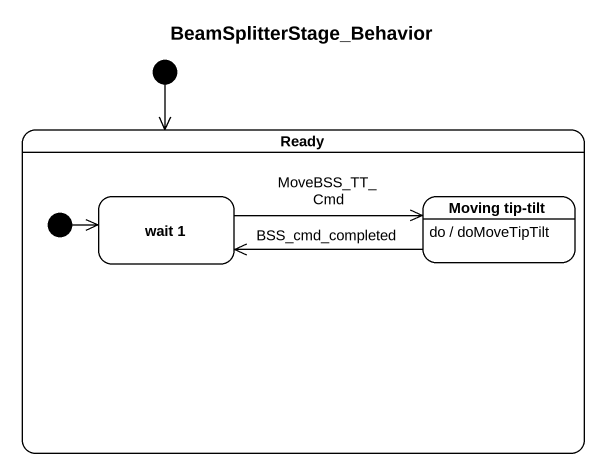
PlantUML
@startuml
title BeamSplitterStage_Behavior
hide empty description
state Ready {
  state "wait 1" as wait_1
  state "Moving tip-tilt" as Moving_tip_tilt
  Moving_tip_tilt : do / doMoveTipTilt
  [*] -right-> wait_1
}
[*] --> Ready
wait_1 -right-> Moving_tip_tilt : MoveBSS_TT_Cmd
Moving_tip_tilt -left-> wait_1 : BSS_cmd_completed
@enduml
